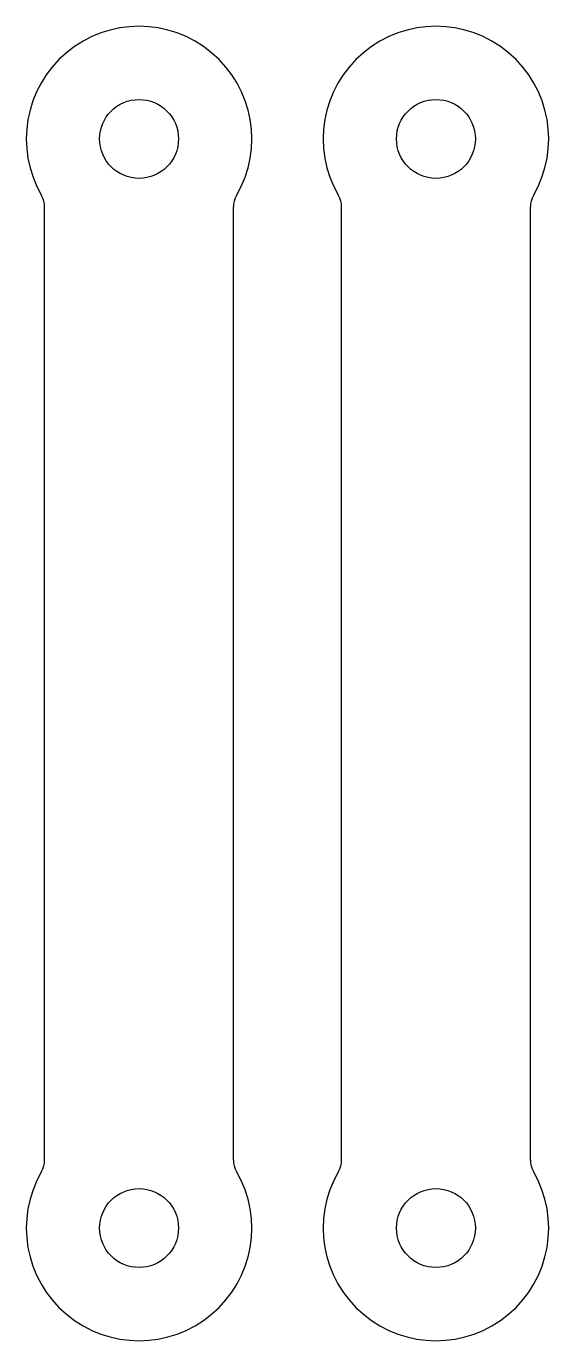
# Model space of a CAD drawing. Header units: millimetres. Extents: x 2129.2 to 2152.4, y 1272.1 to 1330.4.
import ezdxf

# ---------------------------------------------------------------- set-up
doc = ezdxf.new("R2010")
doc.units = ezdxf.units.MM
doc.layers.add('Capa2', color=7, linetype='Continuous')

msp = doc.modelspace()

# ---------------------------------------------------------------- linework, layer by layer
at = {"layer": 'Capa2'}
for p, q in [((2130.052, 1280.084), (2130.052, 1322.392)), ((2138.426, 1280.084), (2138.426, 1322.392)), ((2143.222, 1280.084), (2143.222, 1322.392)), ((2151.596, 1280.084), (2151.596, 1322.392))]:
    msp.add_line(p, q, dxfattribs=at)
for centre in [(2134.239, 1325.408), (2147.409, 1325.408), (2134.239, 1277.068), (2147.409, 1277.068)]:
    msp.add_circle(centre, 1.75, dxfattribs=at)
for centre, radius, start, end in [((2134.239, 1325.408), 5, 329.8231, 210.1769), ((2147.409, 1325.408), 5, 329.8231, 210.1769), ((2129.052, 1322.392), 1, 0, 30.1769), ((2139.426, 1322.392), 1, 149.8231, 180), ((2142.222, 1322.392), 1, 0, 30.1769), ((2152.596, 1322.392), 1, 149.8231, 180), ((2129.052, 1280.084), 1, 329.8231, 0), ((2139.426, 1280.084), 1, 180, 210.1769), ((2142.222, 1280.084), 1, 329.8231, 0), ((2152.596, 1280.084), 1, 180, 210.1769), ((2134.239, 1277.068), 5, 149.8231, 30.1769), ((2147.409, 1277.068), 5, 149.8231, 30.1769)]:
    msp.add_arc(centre, radius, start, end, dxfattribs=at)

doc.saveas('drawing.dxf')
